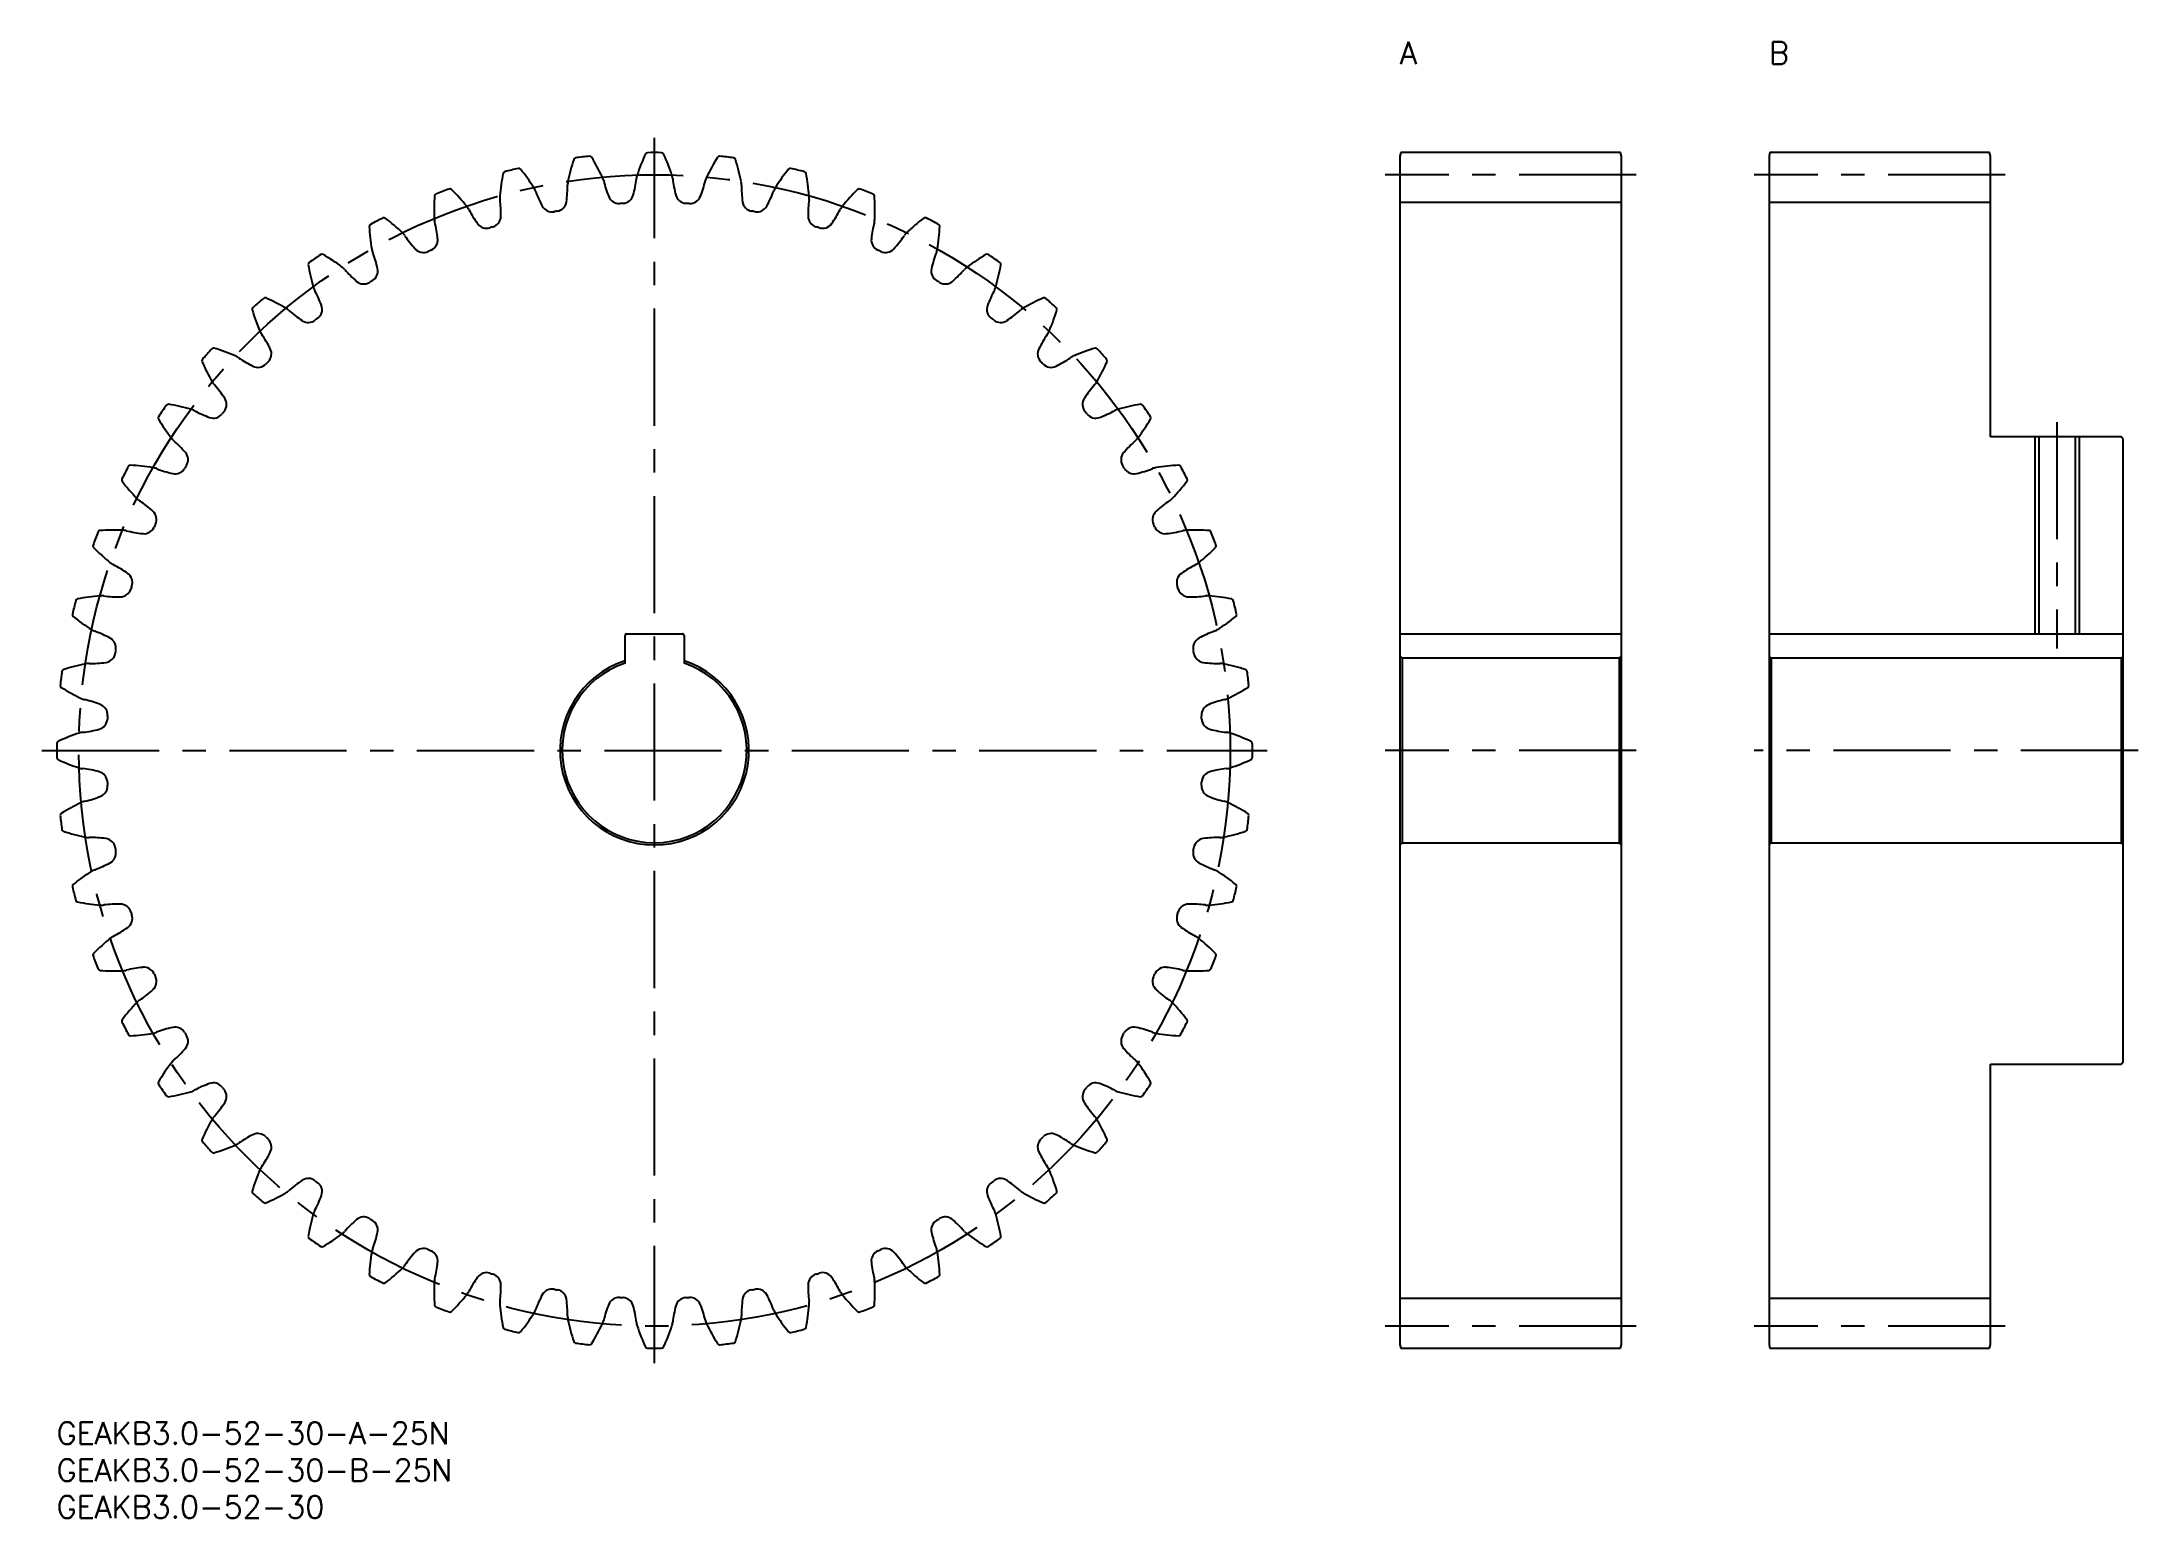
# Model space of a CAD drawing. Extents: x -2 to 282, y -13 to 187.
import ezdxf

# ---------------------------------------------------------------- set-up
doc = ezdxf.new("R2010")
doc.units = 0
doc.header["$LTSCALE"] = 0.5
doc.linetypes.add('CENTER', pattern=[50.8, 31.75, -6.35, 6.35, -6.35])
for name, color, linetype in [('MSM_CENTER', 1, 'CENTER'), ('MSM_CONTINUOUS', 7, 'CONTINUOUS'), ('MSM_NARROW', 5, 'CONTINUOUS'), ('MSM_PART_NUMBER', 7, 'CONTINUOUS')]:
    doc.layers.add(name, color=color, linetype=linetype)
doc.styles.get("Standard").update_dxf_attribs({"font": 'txt.shx', "height": 3, "bigfont": 'bigfont.shx'})

# ---------------------------------------------------------------- blocks, each defined once
blk = doc.blocks.new('*U3')
at = {"layer": 'MSM_PART_NUMBER'}
blk.add_text('GEAKB3.0-52-30-A-25N', height=3, dxfattribs=at).set_placement((0, -3))
blk = doc.blocks.new('*U4')
at = {"layer": 'MSM_PART_NUMBER'}
blk.add_text('GEAKB3.0-52-30-B-25N', height=3, dxfattribs=at).set_placement((0, -8))
blk = doc.blocks.new('*U5')
at = {"layer": 'MSM_PART_NUMBER'}
blk.add_text('GEAKB3.0-52-30', height=3, dxfattribs=at).set_placement((0, -13))
blk = doc.blocks.new('*U6')
at = {"layer": 'MSM_PART_NUMBER'}
blk.add_text('A', height=3, dxfattribs=at).set_placement((182, 184))
blk = doc.blocks.new('*U7')
at = {"layer": 'MSM_PART_NUMBER'}
blk.add_text('B', height=3, dxfattribs=at).set_placement((232, 184))

msp = doc.modelspace()

# ---------------------------------------------------------------- linework, layer by layer
at = {"layer": 'MSM_CENTER'}
for p, q in [((81, 8), (81, 174)), ((214, 169), (180, 169)), ((264, 169), (230, 169)), ((271, 135.5), (271, 104.8)), ((-2, 91), (164, 91)), ((214, 91), (180, 91)), ((282, 91), (230, 91)), ((214, 13), (180, 13)), ((264, 13), (230, 13))]:
    msp.add_line(p, q, dxfattribs=at)
msp.add_circle((81, 91), 78, dxfattribs=at)
at = {"layer": 'MSM_CONTINUOUS'}
for p, q in [((182.13, 172), (182, 171.5)), ((182, 171.5), (182, 10.5)), ((211.87, 172), (182.13, 172)), ((212, 171.5), (211.87, 172)), ((212, 10.5), (212, 171.5)), ((232.13, 172), (232, 171.5)), ((232, 171.5), (232, 10.5)), ((261.87, 172), (232.13, 172)), ((262, 171.5), (261.87, 172)), ((262, 133.5), (262, 171.5)), ((212, 165.25), (182, 165.25)), ((262, 165.25), (232, 165.25)), ((279.7, 133.5), (262, 133.5)), ((268.54, 133.5), (268.54, 106.8)), ((273.46, 133.5), (273.46, 106.8)), ((280, 133.2), (279.7, 133.5)), ((280, 48.8), (280, 133.2)), ((77, 102.84), (77, 106.6)), ((77.2, 106.8), (84.8, 106.8)), ((85, 106.6), (85, 102.84)), ((182, 106.8), (212, 106.8)), ((232, 106.8), (280, 106.8)), ((182, 103.8), (182.3, 103.5)), ((182.3, 103.5), (182.3, 78.5)), ((211.7, 103.5), (182.3, 103.5)), ((211.7, 103.5), (212, 103.8)), ((211.7, 103.5), (211.7, 78.5)), ((232, 103.8), (232.3, 103.5)), ((232.3, 103.5), (232.3, 78.5)), ((279.7, 103.5), (232.3, 103.5)), ((279.7, 103.5), (280, 103.8)), ((279.7, 103.5), (279.7, 78.5)), ((182.3, 78.5), (182, 78.2)), ((182.3, 78.5), (211.7, 78.5)), ((212, 78.2), (211.7, 78.5)), ((232.3, 78.5), (232, 78.2)), ((232.3, 78.5), (279.7, 78.5)), ((280, 78.2), (279.7, 78.5)), ((262, 10.5), (262, 48.5)), ((262, 48.5), (279.7, 48.5)), ((279.7, 48.5), (280, 48.8)), ((212, 16.75), (182, 16.75)), ((262, 16.75), (232, 16.75)), ((182, 10.5), (182.13, 10)), ((182.13, 10), (211.87, 10)), ((211.87, 10), (212, 10.5)), ((232, 10.5), (232.13, 10)), ((232.13, 10), (261.87, 10)), ((261.87, 10), (262, 10.5))]:
    msp.add_line(p, q, dxfattribs=at)
for centre, radius, start, end in [((94.76, 163), 26, 161.8757, 168.6538), ((70.33, 170.99), 0.3, 97.5972, 161.8757), ((81, 91), 81, 96.2489, 97.5972), ((72.22, 171.22), 0.3, 31.9705, 96.2489), ((50.41, 157.61), 26, 25.1923, 31.9705), ((103.33, 160.81), 26, 154.9526, 161.7308), ((80.05, 171.69), 0.3, 90.6742, 154.9526), ((81, 91), 81, 89.3258, 90.6742), ((81.95, 171.69), 0.3, 25.0474, 89.3258), ((58.67, 160.81), 26, 18.2692, 25.0474), ((111.59, 157.61), 26, 148.0295, 154.8077), ((89.78, 171.22), 0.3, 83.7511, 148.0295), ((81, 91), 81, 82.4028, 83.7511), ((91.67, 170.99), 0.3, 18.1243, 82.4028), ((67.24, 163), 26, 11.3462, 18.1243), ((85.98, 164.13), 26, 168.7988, 175.5769), ((60.77, 169.12), 0.3, 104.5203, 168.7988), ((81, 91), 81, 103.172, 104.5203), ((62.61, 169.58), 0.3, 38.8935, 103.172), ((42.61, 153.44), 26, 32.1154, 38.8935), ((53.22, 167.55), 16, 352.0793, 0.2311), ((71.7, 167.62), 2.48, 168.6538, 180.2311), ((71.7, 167.62), 2.48, 13.6151, 25.1924), ((89.66, 171.97), 16, 193.615, 201.7668), ((62.65, 170.34), 16, 345.1563, 353.3081), ((81, 168.19), 2.48, 161.7307, 173.308), ((81, 168.19), 2.48, 6.692, 18.2693), ((99.35, 170.34), 16, 186.6919, 194.8437), ((72.34, 171.97), 16, 338.2332, 346.385), ((90.3, 167.62), 2.48, 154.8076, 166.3849), ((90.3, 167.62), 2.48, 359.7689, 11.3462), ((108.78, 167.55), 16, 179.7689, 187.9207), ((119.39, 153.44), 26, 141.1065, 147.8846), ((99.39, 169.58), 0.3, 76.828, 141.1065), ((81, 91), 81, 75.4797, 76.828), ((101.23, 169.12), 0.3, 11.2012, 75.4797), ((76.02, 164.13), 26, 4.4231, 11.2012), ((77.13, 164.2), 26, 175.7219, 182.5), ((51.5, 166.11), 0.3, 111.4434, 175.7219), ((81, 91), 81, 110.0951, 111.4434), ((53.27, 166.79), 0.3, 45.8166, 110.0951), ((35.36, 148.36), 26, 39.0385, 45.8166), ((53.63, 163.17), 2.48, 27.4612, 39.0385), ((62.53, 165.94), 2.48, 175.5769, 187.1542), ((44.19, 163.64), 16, 359.0024, 7.1542), ((62.53, 165.94), 2.48, 20.5381, 32.1154), ((79.83, 172.43), 16, 200.5381, 208.6899), ((67.11, 165.47), 1.5, 208.6899, 280.5625), ((67.58, 165.55), 1.5, 280.2067, 352.0793), ((76.19, 166.6), 1.5, 201.7668, 273.6394), ((81, 91), 74.25, 93.2836, 93.6394), ((76.66, 166.63), 1.5, 273.2836, 345.1562), ((85.34, 166.63), 1.5, 194.8437, 266.7164), ((81, 91), 74.25, 86.3606, 86.7164), ((85.81, 166.6), 1.5, 266.3606, 338.2332), ((94.42, 165.55), 1.5, 187.9207, 259.7933), ((94.89, 165.47), 1.5, 259.4375, 331.3101), ((82.17, 172.43), 16, 331.3101, 339.4619), ((99.47, 165.94), 2.48, 147.8846, 159.4619), ((117.81, 163.64), 16, 172.8458, 180.9976), ((99.47, 165.94), 2.48, 352.8458, 4.4231), ((108.37, 163.17), 2.48, 140.9615, 152.5388), ((126.64, 148.36), 26, 134.1834, 140.9615), ((108.73, 166.79), 0.3, 69.9049, 134.1834), ((81, 91), 81, 68.5566, 69.9049), ((110.5, 166.11), 0.3, 4.2781, 68.5566), ((84.87, 164.2), 26, 357.5, 4.2781), ((42.66, 162.01), 0.3, 118.3665, 182.6449), ((68.33, 163.2), 26, 182.6449, 189.4231), ((81, 91), 81, 117.0182, 118.3665), ((44.34, 162.89), 0.3, 52.7397, 117.0182), ((28.78, 142.44), 26, 45.9615, 52.7397), ((53.63, 163.17), 2.48, 182.5, 194.0772), ((35.7, 158.68), 16, 5.9255, 14.0773), ((70.03, 171.69), 16, 207.4612, 215.613), ((58.24, 163.25), 1.5, 215.613, 287.4856), ((81, 91), 74.25, 107.1298, 107.4856), ((58.69, 163.39), 1.5, 287.1298, 359.0024), ((81, 91), 74.25, 100.2067, 100.5625), ((81, 91), 74.25, 79.4375, 79.7933), ((103.31, 163.39), 1.5, 180.9976, 252.8702), ((81, 91), 74.25, 72.5144, 72.8702), ((103.76, 163.25), 1.5, 252.5144, 324.387), ((91.97, 171.69), 16, 324.387, 332.5388), ((126.3, 158.68), 16, 165.9227, 174.0745), ((108.37, 163.17), 2.48, 345.9228, 357.5), ((133.22, 142.44), 26, 127.2603, 134.0385), ((117.66, 162.89), 0.3, 62.9818, 127.2603), ((81, 91), 81, 61.6335, 62.9818), ((93.67, 163.2), 26, 350.5769, 357.3551), ((119.34, 162.01), 0.3, 357.3551, 61.6335), ((45.13, 159.35), 2.48, 34.3843, 45.9616), ((60.38, 169.78), 16, 214.3843, 222.536), ((50.13, 160.17), 1.5, 294.0529, 5.9255), ((111.87, 160.17), 1.5, 174.0745, 245.9471), ((101.62, 169.78), 16, 317.464, 325.6157), ((116.87, 159.35), 2.48, 134.0384, 145.6157), ((34.38, 156.87), 0.3, 125.2895, 189.568), ((59.72, 161.14), 26, 189.568, 196.3462), ((81, 91), 81, 123.9412, 125.2895), ((35.94, 157.95), 0.3, 59.6628, 123.9412), ((22.96, 135.77), 26, 52.8846, 59.6628), ((37.15, 154.52), 2.48, 41.3074, 52.8847), ((45.13, 159.35), 2.48, 189.423, 201.0003), ((42.01, 155.95), 1.5, 300.9759, 12.8486), ((27.88, 152.72), 16, 12.8486, 21.0004), ((49.7, 159.98), 1.5, 222.536, 294.4087), ((81, 91), 74.25, 114.0529, 114.4087), ((81, 91), 74.25, 65.5913, 65.9471), ((112.3, 159.98), 1.5, 245.5913, 317.464), ((119.99, 155.95), 1.5, 167.1514, 239.0241), ((134.12, 152.72), 16, 158.9996, 167.1514), ((116.87, 159.35), 2.48, 338.9997, 350.577), ((124.85, 154.52), 2.48, 127.1153, 138.6926), ((139.04, 135.77), 26, 120.3372, 127.1154), ((126.06, 157.95), 0.3, 56.0588, 120.3372), ((81, 91), 81, 54.7105, 56.0588), ((102.28, 161.14), 26, 343.6538, 350.432), ((127.62, 156.87), 0.3, 350.432, 54.7105), ((37.15, 154.52), 2.48, 196.3461, 207.9234), ((20.82, 145.87), 16, 19.7716, 27.9234), ((51.04, 166.72), 16, 221.3073, 229.4591), ((41.61, 155.7), 1.5, 229.4591, 301.3318), ((81, 91), 74.25, 120.9759, 121.3318), ((81, 91), 74.25, 58.6682, 59.0241), ((120.39, 155.7), 1.5, 238.6683, 310.5409), ((110.96, 166.72), 16, 310.5409, 318.6927), ((141.18, 145.87), 16, 152.0766, 160.2284), ((124.85, 154.52), 2.48, 332.0766, 343.6539), ((26.78, 150.77), 0.3, 132.2126, 196.4911), ((51.42, 158.07), 26, 196.4911, 203.2692), ((81, 91), 81, 130.8643, 132.2126), ((28.2, 152.03), 0.3, 66.5858, 130.8643), ((17.99, 128.45), 26, 59.8077, 66.5858), ((29.82, 148.78), 2.48, 48.2304, 59.8077), ((42.13, 162.56), 16, 228.2304, 236.3822), ((34.47, 150.77), 1.5, 307.899, 19.7717), ((127.53, 150.77), 1.5, 160.2284, 232.101), ((119.87, 162.56), 16, 303.6178, 311.7696), ((132.18, 148.78), 2.48, 120.1923, 131.7696), ((144.01, 128.45), 26, 113.4142, 120.1923), ((133.8, 152.03), 0.3, 49.1357, 113.4142), ((81, 91), 81, 47.7874, 49.1357), ((110.58, 158.07), 26, 336.7308, 343.5089), ((135.22, 150.77), 0.3, 343.5089, 47.7874), ((29.82, 148.78), 2.48, 203.2692, 214.8465), ((34.1, 150.48), 1.5, 236.3822, 308.2548), ((81, 91), 74.25, 127.899, 128.2548), ((81, 91), 74.25, 51.7452, 52.101), ((127.9, 150.48), 1.5, 231.7452, 303.6178), ((132.18, 148.78), 2.48, 325.1535, 336.7308), ((81, 91), 81, 137.7874, 139.1357), ((21.23, 145.22), 0.3, 73.5089, 137.7874), ((13.93, 120.58), 26, 66.7308, 73.5089), ((14.65, 138.22), 16, 26.6947, 34.8465), ((27.6, 144.73), 1.5, 314.8221, 26.6947), ((134.4, 144.73), 1.5, 153.3053, 225.1779), ((147.35, 138.22), 16, 145.1535, 153.3053), ((148.07, 120.58), 26, 106.4911, 113.2692), ((140.77, 145.22), 0.3, 42.2126, 106.4911), ((81, 91), 81, 40.8643, 42.2126), ((19.97, 143.8), 0.3, 139.1357, 203.4142), ((43.55, 154.01), 26, 203.4142, 210.1923), ((23.22, 142.18), 2.48, 55.1535, 66.7308), ((33.78, 157.35), 16, 235.1535, 243.3053), ((27.27, 144.4), 1.5, 243.3053, 315.1779), ((81, 91), 74.25, 134.8221, 135.1779), ((81, 91), 74.25, 44.8221, 45.1779), ((134.73, 144.4), 1.5, 224.8221, 296.6947), ((128.22, 157.35), 16, 296.6947, 304.8465), ((138.78, 142.18), 2.48, 113.2692, 124.8465), ((118.45, 154.01), 26, 329.8077, 336.5858), ((142.03, 143.8), 0.3, 336.5858, 40.8643), ((23.22, 142.18), 2.48, 210.1923, 221.7696), ((9.44, 129.87), 16, 33.6178, 41.7696), ((152.56, 129.87), 16, 138.2304, 146.3822), ((138.78, 142.18), 2.48, 318.2304, 329.8077), ((81, 91), 81, 144.7105, 146.0588), ((15.13, 137.62), 0.3, 80.432, 144.7105), ((10.86, 112.28), 26, 73.6538, 80.432), ((17.48, 134.85), 2.48, 62.0766, 73.6539), ((26.13, 151.18), 16, 242.0766, 250.2284), ((21.23, 137.53), 1.5, 250.2283, 322.101), ((81, 91), 74.25, 141.7452, 142.101), ((21.52, 137.9), 1.5, 321.7452, 33.6178), ((140.48, 137.9), 1.5, 146.3822, 218.2548), ((81, 91), 74.25, 37.899, 38.2548), ((140.77, 137.53), 1.5, 217.899, 289.7716), ((135.87, 151.18), 16, 289.7716, 297.9234), ((144.52, 134.85), 2.48, 106.3461, 117.9234), ((151.14, 112.28), 26, 99.568, 106.3462), ((146.87, 137.62), 0.3, 35.2895, 99.568), ((81, 91), 81, 33.9412, 35.2895), ((14.05, 136.06), 0.3, 146.0588, 210.3372), ((36.23, 149.04), 26, 210.3372, 217.1154), ((125.77, 149.04), 26, 322.8846, 329.6628), ((147.95, 136.06), 0.3, 329.6628, 33.9412), ((17.48, 134.85), 2.48, 217.1153, 228.6926), ((5.28, 120.96), 16, 40.5409, 48.6927), ((16.3, 130.39), 1.5, 328.6683, 40.5409), ((145.7, 130.39), 1.5, 139.4591, 211.3318), ((156.72, 120.96), 16, 131.3073, 139.4591), ((144.52, 134.85), 2.48, 311.3074, 322.8847), ((81, 91), 81, 151.6335, 152.9818), ((9.99, 129.34), 0.3, 87.3551, 151.6335), ((8.8, 103.67), 26, 80.5769, 87.3551), ((12.65, 126.87), 2.48, 68.9997, 80.577), ((19.28, 144.12), 16, 248.9996, 257.1514), ((16.05, 129.99), 1.5, 257.1514, 329.0241), ((81, 91), 74.25, 148.6682, 149.0241), ((81, 91), 74.25, 30.9759, 31.3318), ((145.95, 129.99), 1.5, 210.976, 282.8486), ((142.72, 144.12), 16, 282.8486, 291.0004), ((149.35, 126.87), 2.48, 99.423, 111.0003), ((153.2, 103.67), 26, 92.6449, 99.4231), ((152.01, 129.34), 0.3, 28.3665, 92.6449), ((81, 91), 81, 27.0182, 28.3665), ((9.11, 127.66), 0.3, 152.9818, 217.2603), ((29.56, 143.22), 26, 217.2603, 224.0385), ((12.65, 126.87), 2.48, 224.0384, 235.6157), ((149.35, 126.87), 2.48, 304.3843, 315.9616), ((132.44, 143.22), 26, 315.9615, 322.7397), ((152.89, 127.66), 0.3, 322.7397, 27.0182), ((2.22, 111.62), 16, 47.464, 55.6157), ((12.02, 122.3), 1.5, 335.5913, 47.464), ((149.98, 122.3), 1.5, 132.536, 204.4087), ((159.78, 111.62), 16, 124.3843, 132.536), ((81, 91), 81, 158.5566, 159.9049), ((5.89, 120.5), 0.3, 94.2781, 158.5566), ((7.8, 94.87), 26, 87.5, 94.2781), ((8.83, 118.37), 2.48, 75.9228, 87.5), ((13.32, 136.3), 16, 255.9227, 264.0745), ((11.83, 121.87), 1.5, 264.0745, 335.9471), ((81, 91), 74.25, 155.5913, 155.9471), ((81, 91), 74.25, 24.0529, 24.4087), ((150.17, 121.87), 1.5, 204.0529, 275.9255), ((148.68, 136.3), 16, 275.9255, 284.0773), ((153.17, 118.37), 2.48, 92.5, 104.0772), ((154.2, 94.87), 26, 85.7219, 92.5), ((156.11, 120.5), 0.3, 21.4434, 85.7219), ((81, 91), 81, 20.0951, 21.4434), ((5.21, 118.73), 0.3, 159.9049, 224.1834), ((23.64, 136.64), 26, 224.1834, 230.9615), ((8.83, 118.37), 2.48, 230.9615, 242.5388), ((153.17, 118.37), 2.48, 297.4612, 309.0385), ((138.36, 136.64), 26, 309.0385, 315.8166), ((156.79, 118.73), 0.3, 315.8166, 20.0951), ((0.31, 101.97), 16, 54.387, 62.5388), ((8.75, 113.76), 1.5, 342.5144, 54.387), ((153.25, 113.76), 1.5, 125.613, 197.4856), ((161.69, 101.97), 16, 117.4612, 125.613), ((81, 91), 81, 165.4797, 166.828), ((2.88, 111.23), 0.3, 101.2012, 165.4797), ((7.87, 86.02), 26, 94.4231, 101.2012), ((6.06, 109.47), 2.48, 82.8458, 94.4231), ((8.36, 127.81), 16, 262.8458, 270.9976), ((8.61, 113.31), 1.5, 270.9976, 342.8702), ((81, 91), 74.25, 162.5144, 162.8702), ((81, 91), 74.25, 17.1298, 17.4856), ((153.39, 113.31), 1.5, 197.1298, 269.0024), ((153.64, 127.81), 16, 269.0024, 277.1542), ((155.94, 109.47), 2.48, 85.5769, 97.1542), ((154.13, 86.02), 26, 78.7988, 85.5769), ((159.12, 111.23), 0.3, 14.5203, 78.7988), ((81, 91), 81, 13.172, 14.5203), ((2.42, 109.39), 0.3, 166.828, 231.1065), ((18.56, 129.39), 26, 231.1065, 237.8846), ((143.44, 129.39), 26, 302.1154, 308.8935), ((159.58, 109.39), 0.3, 308.8935, 13.172), ((6.06, 109.47), 2.48, 237.8846, 249.4619), ((-0.43, 92.17), 16, 61.3101, 69.4619), ((6.53, 104.89), 1.5, 349.4375, 61.3101), ((77.2, 106.6), 0.2, 90, 180), ((84.8, 106.6), 0.2, 0, 90), ((155.47, 104.89), 1.5, 118.6899, 190.5625), ((162.43, 92.17), 16, 110.5381, 118.6899), ((155.94, 109.47), 2.48, 290.5381, 302.1154), ((9, 77.24), 26, 101.3462, 108.1243), ((4.38, 100.3), 2.48, 89.7689, 101.3462), ((4.45, 118.78), 16, 269.7689, 277.9207), ((6.45, 104.42), 1.5, 277.9207, 349.7933), ((81, 91), 74.25, 169.4375, 169.7933), ((81, 91), 12.8, 108.21, 71.79), ((81, 91), 12.5, 108.6629, 71.3371), ((81, 91), 74.25, 10.2067, 10.5625), ((155.55, 104.42), 1.5, 190.2067, 262.0793), ((157.55, 118.78), 16, 262.0793, 270.2311), ((157.62, 100.3), 2.48, 78.6538, 90.2311), ((153, 77.24), 26, 71.8757, 78.6538), ((81, 91), 81, 172.4028, 173.7511), ((0.78, 99.78), 0.3, 173.7511, 238.0295), ((14.39, 121.59), 26, 238.0295, 244.8077), ((1.01, 101.67), 0.3, 108.1243, 172.4028), ((147.61, 121.59), 26, 295.1923, 301.9705), ((160.99, 101.67), 0.3, 7.5972, 71.8757), ((81, 91), 81, 6.2489, 7.5972), ((161.22, 99.78), 0.3, 301.9705, 6.2489), ((4.38, 100.3), 2.48, 244.8076, 256.3849), ((0.03, 82.34), 16, 68.2332, 76.385), ((5.4, 95.81), 1.5, 356.3605, 68.2332), ((156.6, 95.81), 1.5, 111.7668, 183.6394), ((161.97, 82.34), 16, 103.615, 111.7668), ((157.62, 100.3), 2.48, 283.6151, 295.1924), ((1.66, 109.35), 16, 276.6919, 284.8437), ((5.37, 95.34), 1.5, 284.8437, 356.7164), ((81, 91), 74.25, 176.3606, 176.7164), ((81, 91), 74.25, 3.2836, 3.6394), ((156.63, 95.34), 1.5, 183.2836, 255.1563), ((160.34, 109.35), 16, 255.1563, 263.3081), ((81, 91), 81, 179.3258, 180.6742), ((0.31, 91.95), 0.3, 115.0474, 179.3258), ((11.19, 68.67), 26, 108.2692, 115.0474), ((3.81, 91), 2.48, 96.692, 108.2693), ((158.19, 91), 2.48, 71.7307, 83.308), ((150.81, 68.67), 26, 64.9526, 71.7308), ((161.69, 91.95), 0.3, 0.6742, 64.9526), ((81, 91), 81, 359.3258, 0.6742), ((0.31, 90.05), 0.3, 180.6742, 244.9526), ((11.19, 113.33), 26, 244.9526, 251.7308), ((3.81, 91), 2.48, 251.7307, 263.308), ((1.66, 72.65), 16, 75.1563, 83.3081), ((5.37, 86.66), 1.5, 3.2836, 75.1563), ((156.63, 86.66), 1.5, 104.8437, 176.7164), ((160.34, 72.65), 16, 96.6919, 104.8437), ((158.19, 91), 2.48, 276.692, 288.2693), ((150.81, 113.33), 26, 288.2692, 295.0474), ((161.69, 90.05), 0.3, 295.0474, 359.3258), ((5.4, 86.19), 1.5, 291.7668, 3.6394), ((81, 91), 74.25, 183.2836, 183.6394), ((81, 91), 74.25, 356.3606, 356.7164), ((156.6, 86.19), 1.5, 176.3606, 248.2332), ((0.78, 82.22), 0.3, 121.9705, 186.2489), ((14.39, 60.41), 26, 115.1923, 121.9705), ((4.38, 81.7), 2.48, 103.6151, 115.1924), ((0.03, 99.66), 16, 283.615, 291.7668), ((161.97, 99.66), 16, 248.2332, 256.385), ((157.62, 81.7), 2.48, 64.8076, 76.3849), ((147.61, 60.41), 26, 58.0295, 64.8077), ((161.22, 82.22), 0.3, 353.7511, 58.0295), ((81, 91), 81, 186.2489, 187.5972), ((1.01, 80.33), 0.3, 187.5972, 251.8757), ((9, 104.76), 26, 251.8757, 258.6538), ((153, 104.76), 26, 281.3462, 288.1243), ((160.99, 80.33), 0.3, 288.1243, 352.4028), ((81, 91), 81, 352.4028, 353.7511), ((4.38, 81.7), 2.48, 258.6538, 270.2311), ((4.45, 63.22), 16, 82.0793, 90.2311), ((6.45, 77.58), 1.5, 10.2067, 82.0794), ((6.53, 77.11), 1.5, 298.6899, 10.5625), ((81, 91), 74.25, 190.2067, 190.5625), ((155.47, 77.11), 1.5, 169.4375, 241.3101), ((81, 91), 74.25, 349.4375, 349.7933), ((155.55, 77.58), 1.5, 97.9207, 169.7933), ((157.55, 63.22), 16, 89.7689, 97.9207), ((157.62, 81.7), 2.48, 269.7689, 281.3462), ((18.56, 52.61), 26, 122.1154, 128.8935), ((6.06, 72.53), 2.48, 110.5381, 122.1154), ((-0.43, 89.83), 16, 290.5381, 298.6899), ((162.43, 89.83), 16, 241.3101, 249.4619), ((155.94, 72.53), 2.48, 57.8846, 69.4619), ((143.44, 52.61), 26, 51.1065, 57.8846), ((2.42, 72.61), 0.3, 128.8935, 193.172), ((81, 91), 81, 193.172, 194.5203), ((81, 91), 81, 345.4797, 346.828), ((159.58, 72.61), 0.3, 346.828, 51.1065), ((2.88, 70.77), 0.3, 194.5203, 258.7988), ((7.87, 95.98), 26, 258.7988, 265.5769), ((6.06, 72.53), 2.48, 265.5769, 277.1542), ((8.36, 54.19), 16, 89.0024, 97.1542), ((8.61, 68.69), 1.5, 17.1298, 89.0024), ((8.75, 68.24), 1.5, 305.613, 17.4856), ((81, 91), 74.25, 197.1298, 197.4856), ((153.25, 68.24), 1.5, 162.5144, 234.387), ((81, 91), 74.25, 342.5144, 342.8702), ((153.39, 68.69), 1.5, 90.9976, 162.8702), ((153.64, 54.19), 16, 82.8458, 90.9976), ((155.94, 72.53), 2.48, 262.8458, 274.4231), ((154.13, 95.98), 26, 274.4231, 281.2012), ((159.12, 70.77), 0.3, 281.2012, 345.4797), ((23.64, 45.36), 26, 129.0385, 135.8166), ((8.83, 63.63), 2.48, 117.4612, 129.0385), ((0.31, 80.03), 16, 297.4612, 305.613), ((161.69, 80.03), 16, 234.387, 242.5388), ((153.17, 63.63), 2.48, 50.9615, 62.5388), ((138.36, 45.36), 26, 44.1834, 50.9615), ((5.21, 63.27), 0.3, 135.8166, 200.0951), ((81, 91), 81, 200.0951, 201.4434), ((81, 91), 81, 338.5566, 339.9049), ((156.79, 63.27), 0.3, 339.9049, 44.1834), ((5.89, 61.5), 0.3, 201.4434, 265.7219), ((7.8, 87.13), 26, 265.7219, 272.5), ((8.83, 63.63), 2.48, 272.5, 284.0772), ((13.32, 45.7), 16, 95.9255, 104.0773), ((11.83, 60.13), 1.5, 24.0528, 95.9255), ((12.02, 59.7), 1.5, 312.536, 24.4087), ((81, 91), 74.25, 204.0529, 204.4087), ((149.98, 59.7), 1.5, 155.5913, 227.464), ((81, 91), 74.25, 335.5913, 335.9471), ((150.17, 60.13), 1.5, 84.0745, 155.9471), ((148.68, 45.7), 16, 75.9227, 84.0745), ((153.17, 63.63), 2.48, 255.9228, 267.5), ((154.2, 87.13), 26, 267.5, 274.2781), ((156.11, 61.5), 0.3, 274.2781, 338.5566), ((29.56, 38.78), 26, 135.9615, 142.7397), ((12.65, 55.13), 2.48, 124.3843, 135.9616), ((2.22, 70.38), 16, 304.3843, 312.536), ((159.78, 70.38), 16, 227.464, 235.6157), ((149.35, 55.13), 2.48, 44.0384, 55.6157), ((132.44, 38.78), 26, 37.2603, 44.0385), ((9.11, 54.34), 0.3, 142.7397, 207.0182), ((81, 91), 81, 207.0182, 208.3665), ((81, 91), 81, 331.6335, 332.9818), ((152.89, 54.34), 0.3, 332.9818, 37.2603), ((9.99, 52.66), 0.3, 208.3665, 272.6449), ((8.8, 78.33), 26, 272.6449, 279.4231), ((12.65, 55.13), 2.48, 279.423, 291.0003), ((19.28, 37.88), 16, 102.8486, 111.0004), ((16.05, 52.01), 1.5, 30.9759, 102.8486), ((81, 91), 74.25, 210.9759, 211.3318), ((16.3, 51.61), 1.5, 319.4591, 31.3318), ((145.7, 51.61), 1.5, 148.6683, 220.5409), ((81, 91), 74.25, 328.6682, 329.0241), ((145.95, 52.01), 1.5, 77.1514, 149.0241), ((142.72, 37.88), 16, 68.9996, 77.1514), ((149.35, 55.13), 2.48, 248.9997, 260.577), ((153.2, 78.33), 26, 260.5769, 267.3551), ((152.01, 52.66), 0.3, 267.3551, 331.6335), ((36.23, 32.96), 26, 142.8846, 149.6628), ((17.48, 47.15), 2.48, 131.3074, 142.8847), ((5.28, 61.04), 16, 311.3073, 319.4591), ((156.72, 61.04), 16, 220.5409, 228.6927), ((144.52, 47.15), 2.48, 37.1153, 48.6926), ((125.77, 32.96), 26, 30.3372, 37.1154), ((14.05, 45.94), 0.3, 149.6628, 213.9412), ((81, 91), 81, 213.9412, 215.2895), ((26.13, 30.82), 16, 109.7716, 117.9234), ((21.23, 44.47), 1.5, 37.899, 109.7717), ((140.77, 44.47), 1.5, 70.2284, 142.101), ((135.87, 30.82), 16, 62.0766, 70.2284), ((81, 91), 81, 324.7105, 326.0588), ((147.95, 45.94), 0.3, 326.0588, 30.3372), ((15.13, 44.38), 0.3, 215.2895, 279.568), ((10.86, 69.72), 26, 279.568, 286.3462), ((17.48, 47.15), 2.48, 286.3461, 297.9234), ((9.44, 52.13), 16, 318.2304, 326.3822), ((81, 91), 74.25, 217.899, 218.2548), ((21.52, 44.1), 1.5, 326.3822, 38.2548), ((140.48, 44.1), 1.5, 141.7452, 213.6178), ((152.56, 52.13), 16, 213.6178, 221.7696), ((81, 91), 74.25, 321.7452, 322.101), ((144.52, 47.15), 2.48, 242.0766, 253.6539), ((151.14, 69.72), 26, 253.6538, 260.432), ((146.87, 44.38), 0.3, 260.432, 324.7105), ((43.55, 27.99), 26, 149.8077, 156.5858), ((23.22, 39.82), 2.48, 138.2304, 149.8077), ((138.78, 39.82), 2.48, 30.1923, 41.7696), ((118.45, 27.99), 26, 23.4142, 30.1923), ((19.97, 38.2), 0.3, 156.5858, 220.8643), ((81, 91), 81, 220.8643, 222.2126), ((13.93, 61.42), 26, 286.4911, 293.2692), ((23.22, 39.82), 2.48, 293.2692, 304.8465), ((33.78, 24.65), 16, 116.6947, 124.8465), ((27.27, 37.6), 1.5, 44.8221, 116.6947), ((81, 91), 74.25, 224.8221, 225.1779), ((27.6, 37.27), 1.5, 333.3053, 45.1779), ((134.4, 37.27), 1.5, 134.8221, 206.6947), ((81, 91), 74.25, 314.8221, 315.1779), ((134.73, 37.6), 1.5, 63.3053, 135.1779), ((128.22, 24.65), 16, 55.1535, 63.3053), ((138.78, 39.82), 2.48, 235.1535, 246.7308), ((148.07, 61.42), 26, 246.7308, 253.5089), ((81, 91), 81, 317.7874, 319.1357), ((142.03, 38.2), 0.3, 319.1357, 23.4142), ((21.23, 36.78), 0.3, 222.2126, 286.4911), ((51.42, 23.93), 26, 156.7308, 163.5089), ((29.82, 33.22), 2.48, 145.1535, 156.7308), ((14.65, 43.78), 16, 325.1535, 333.3053), ((147.35, 43.78), 16, 206.6947, 214.8465), ((132.18, 33.22), 2.48, 23.2692, 34.8465), ((110.58, 23.93), 26, 16.4911, 23.2692), ((140.77, 36.78), 0.3, 253.5089, 317.7874), ((26.78, 31.23), 0.3, 163.5089, 227.7874), ((29.82, 33.22), 2.48, 300.1923, 311.7696), ((42.13, 19.44), 16, 123.6178, 131.7696), ((34.1, 31.52), 1.5, 51.7452, 123.6178), ((81, 91), 74.25, 231.7452, 232.101), ((34.47, 31.23), 1.5, 340.2284, 52.101), ((127.53, 31.23), 1.5, 127.899, 199.7717), ((81, 91), 74.25, 307.899, 308.2548), ((127.9, 31.52), 1.5, 56.3822, 128.2548), ((119.87, 19.44), 16, 48.2304, 56.3822), ((132.18, 33.22), 2.48, 228.2304, 239.8077), ((135.22, 31.23), 0.3, 312.2126, 16.4911), ((81, 91), 81, 227.7874, 229.1357), ((28.2, 29.97), 0.3, 229.1357, 293.4142), ((17.99, 53.55), 26, 293.4142, 300.1923), ((37.15, 27.48), 2.48, 152.0766, 163.6539), ((20.82, 36.13), 16, 332.0766, 340.2284), ((141.18, 36.13), 16, 199.7716, 207.9234), ((124.85, 27.48), 2.48, 16.3461, 27.9234), ((144.01, 53.55), 26, 239.8077, 246.5858), ((133.8, 29.97), 0.3, 246.5858, 310.8643), ((81, 91), 81, 310.8643, 312.2126), ((59.72, 20.86), 26, 163.6538, 170.432), ((37.15, 27.48), 2.48, 307.1153, 318.6926), ((51.04, 15.28), 16, 130.5409, 138.6927), ((41.61, 26.3), 1.5, 58.6683, 130.5409), ((81, 91), 74.25, 238.6682, 239.0241), ((42.01, 26.05), 1.5, 347.1514, 59.0241), ((27.88, 29.28), 16, 338.9996, 347.1514), ((119.99, 26.05), 1.5, 120.976, 192.8486), ((134.12, 29.28), 16, 192.8486, 201.0004), ((81, 91), 74.25, 300.9759, 301.3318), ((120.39, 26.3), 1.5, 49.4591, 121.3318), ((110.96, 15.28), 16, 41.3073, 49.4591), ((124.85, 27.48), 2.48, 221.3074, 232.8847), ((102.28, 20.86), 26, 9.568, 16.3462), ((34.38, 25.13), 0.3, 170.432, 234.7105), ((81, 91), 81, 234.7105, 236.0588), ((35.94, 24.05), 0.3, 236.0588, 300.3372), ((22.96, 46.23), 26, 300.3372, 307.1154), ((68.33, 18.8), 26, 170.5769, 177.3551), ((45.13, 22.65), 2.48, 158.9997, 170.577), ((60.38, 12.22), 16, 137.464, 145.6157), ((49.7, 22.02), 1.5, 65.5913, 137.464), ((81, 91), 74.25, 245.5913, 245.9471), ((50.13, 21.83), 1.5, 354.0745, 65.9471), ((111.87, 21.83), 1.5, 114.0529, 185.9255), ((81, 91), 74.25, 294.0529, 294.4087), ((112.3, 22.02), 1.5, 42.536, 114.4087), ((101.62, 12.22), 16, 34.3843, 42.536), ((116.87, 22.65), 2.48, 9.423, 21.0003), ((93.67, 18.8), 26, 2.6449, 9.4231), ((139.04, 46.23), 26, 232.8846, 239.6628), ((126.06, 24.05), 0.3, 239.6628, 303.9412), ((81, 91), 81, 303.9412, 305.2895), ((127.62, 25.13), 0.3, 305.2895, 9.568), ((42.66, 19.99), 0.3, 177.3551, 241.6335), ((28.78, 39.56), 26, 307.2603, 314.0385), ((45.13, 22.65), 2.48, 314.0384, 325.6157), ((35.7, 23.32), 16, 345.9227, 354.0745), ((58.24, 18.75), 1.5, 72.5144, 144.387), ((81, 91), 74.25, 252.5144, 252.8702), ((58.69, 18.61), 1.5, 0.9976, 72.8702), ((103.31, 18.61), 1.5, 107.1298, 179.0024), ((81, 91), 74.25, 287.1298, 287.4856), ((103.76, 18.75), 1.5, 35.613, 107.4856), ((126.3, 23.32), 16, 185.9255, 194.0773), ((116.87, 22.65), 2.48, 214.3843, 225.9616), ((133.22, 39.56), 26, 225.9615, 232.7397), ((119.34, 19.99), 0.3, 298.3665, 2.6449), ((81, 91), 81, 241.6335, 242.9818), ((44.34, 19.11), 0.3, 242.9818, 307.2603), ((77.13, 17.8), 26, 177.5, 184.2781), ((53.63, 18.83), 2.48, 165.9228, 177.5), ((35.36, 33.64), 26, 314.1834, 320.9615), ((53.63, 18.83), 2.48, 320.9615, 332.5388), ((70.03, 10.31), 16, 144.387, 152.5388), ((44.19, 18.36), 16, 352.8458, 0.9976), ((79.83, 9.57), 16, 151.3101, 159.4619), ((67.11, 16.53), 1.5, 79.4375, 151.3101), ((81, 91), 74.25, 259.4375, 259.7933), ((67.58, 16.45), 1.5, 7.9207, 79.7933), ((94.42, 16.45), 1.5, 100.2067, 172.0793), ((81, 91), 74.25, 280.2067, 280.5625), ((94.89, 16.53), 1.5, 28.6899, 100.5625), ((82.17, 9.57), 16, 20.5381, 28.6899), ((117.81, 18.36), 16, 179.0024, 187.1542), ((91.97, 10.31), 16, 27.4612, 35.613), ((108.37, 18.83), 2.48, 207.4612, 219.0385), ((126.64, 33.64), 26, 219.0385, 225.8166), ((108.37, 18.83), 2.48, 2.5, 14.0772), ((84.87, 17.8), 26, 355.7219, 2.5), ((117.66, 19.11), 0.3, 232.7397, 297.0182), ((81, 91), 81, 297.0182, 298.3665), ((51.5, 15.89), 0.3, 184.2781, 248.5566), ((81, 91), 81, 248.5566, 249.9049), ((53.27, 15.21), 0.3, 249.9049, 314.1834), ((62.53, 16.06), 2.48, 172.8458, 184.4231), ((85.98, 17.87), 26, 184.4231, 191.2012), ((42.61, 28.56), 26, 321.1065, 327.8846), ((62.53, 16.06), 2.48, 327.8846, 339.4619), ((53.22, 14.45), 16, 359.7689, 7.9207), ((71.7, 14.38), 2.48, 179.7689, 191.3462), ((89.66, 10.03), 16, 158.2332, 166.385), ((76.19, 15.4), 1.5, 86.3606, 158.2332), ((81, 91), 74.25, 266.3606, 266.7164), ((76.66, 15.37), 1.5, 14.8437, 86.7164), ((62.65, 11.66), 16, 6.6919, 14.8437), ((99.35, 11.66), 16, 165.1563, 173.3081), ((85.34, 15.37), 1.5, 93.2836, 165.1563), ((81, 91), 74.25, 273.2836, 273.6394), ((85.81, 15.4), 1.5, 21.7668, 93.6394), ((72.34, 10.03), 16, 13.615, 21.7668), ((90.3, 14.38), 2.48, 348.6538, 0.2311), ((108.78, 14.45), 16, 172.0793, 180.2311), ((99.47, 16.06), 2.48, 200.5381, 212.1154), ((119.39, 28.56), 26, 212.1154, 218.8935), ((76.02, 17.87), 26, 348.7988, 355.5769), ((99.47, 16.06), 2.48, 355.5769, 7.1542), ((108.73, 15.21), 0.3, 225.8166, 290.0951), ((81, 91), 81, 290.0951, 291.4434), ((110.5, 15.89), 0.3, 291.4434, 355.7219), ((60.77, 12.88), 0.3, 191.2012, 255.4797), ((81, 91), 81, 255.4797, 256.828), ((62.61, 12.42), 0.3, 256.828, 321.1065), ((94.76, 19), 26, 191.3462, 198.1243), ((50.41, 24.39), 26, 328.0295, 334.8077), ((71.7, 14.38), 2.48, 334.8076, 346.3849), ((81, 13.81), 2.48, 186.692, 198.2693), ((103.33, 21.19), 26, 198.2692, 205.0474), ((58.67, 21.19), 26, 334.9526, 341.7308), ((81, 13.81), 2.48, 341.7307, 353.308), ((90.3, 14.38), 2.48, 193.6151, 205.1924), ((111.59, 24.39), 26, 205.1923, 211.9705), ((67.24, 19), 26, 341.8757, 348.6538), ((99.39, 12.42), 0.3, 218.8935, 283.172), ((81, 91), 81, 283.172, 284.5203), ((101.23, 12.88), 0.3, 284.5203, 348.7988), ((70.33, 11.01), 0.3, 198.1243, 262.4028), ((81, 91), 81, 262.4028, 263.7511), ((72.22, 10.78), 0.3, 263.7511, 328.0295), ((80.05, 10.31), 0.3, 205.0474, 269.3258), ((81, 91), 81, 269.3258, 270.6742), ((81.95, 10.31), 0.3, 270.6742, 334.9526), ((89.78, 10.78), 0.3, 211.9705, 276.2489), ((81, 91), 81, 276.2489, 277.5972), ((91.67, 11.01), 0.3, 277.5972, 341.8757)]:
    msp.add_arc(centre, radius, start, end, dxfattribs=at)
at = {"layer": 'MSM_NARROW'}
for p, q in [((268, 133.5), (268, 106.8)), ((274, 133.5), (274, 106.8))]:
    msp.add_line(p, q, dxfattribs=at)

# ---------------------------------------------------------------- block references
at = {"layer": 'MSM_CONTINUOUS'}
for name in ['*U6', '*U7', '*U3', '*U4', '*U5']:
    msp.add_blockref(name, (0, 0), dxfattribs=at)

doc.saveas('drawing.dxf')
